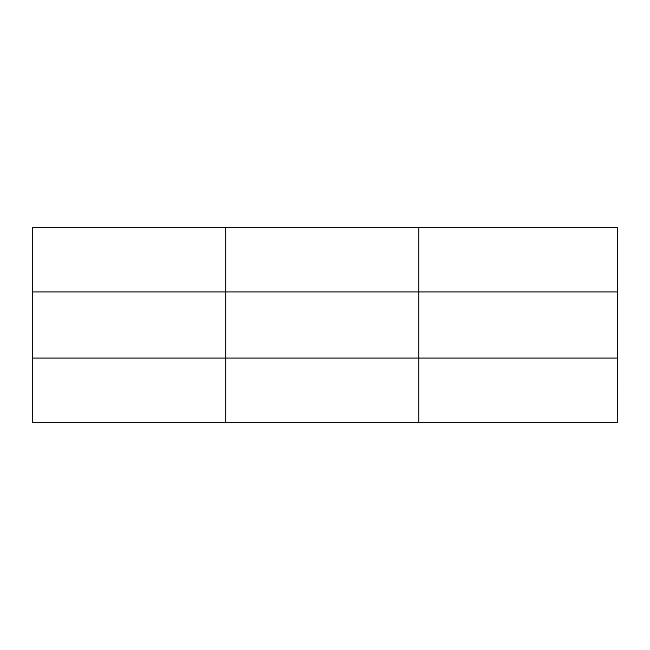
<?xml version="1.0" encoding="UTF-8"?>
<svg xmlns="http://www.w3.org/2000/svg" width="650" height="650" viewBox="0 0 650 650"><rect width="100%" height="100%" fill="white"/><g stroke="black" fill="none" stroke-linecap="round" stroke-linejoin="round"><path stroke-width="0.97" d="M225.55 227.5L225.55 422.5M418.6 227.5L418.6 422.5M32.5 291.85L617.5 291.85M32.5 358.15L617.5 358.15M617.5 390.325L617.5 422.5L32.5 422.5L32.5 227.5L617.5 227.5L617.5 390.325"/></g></svg>
